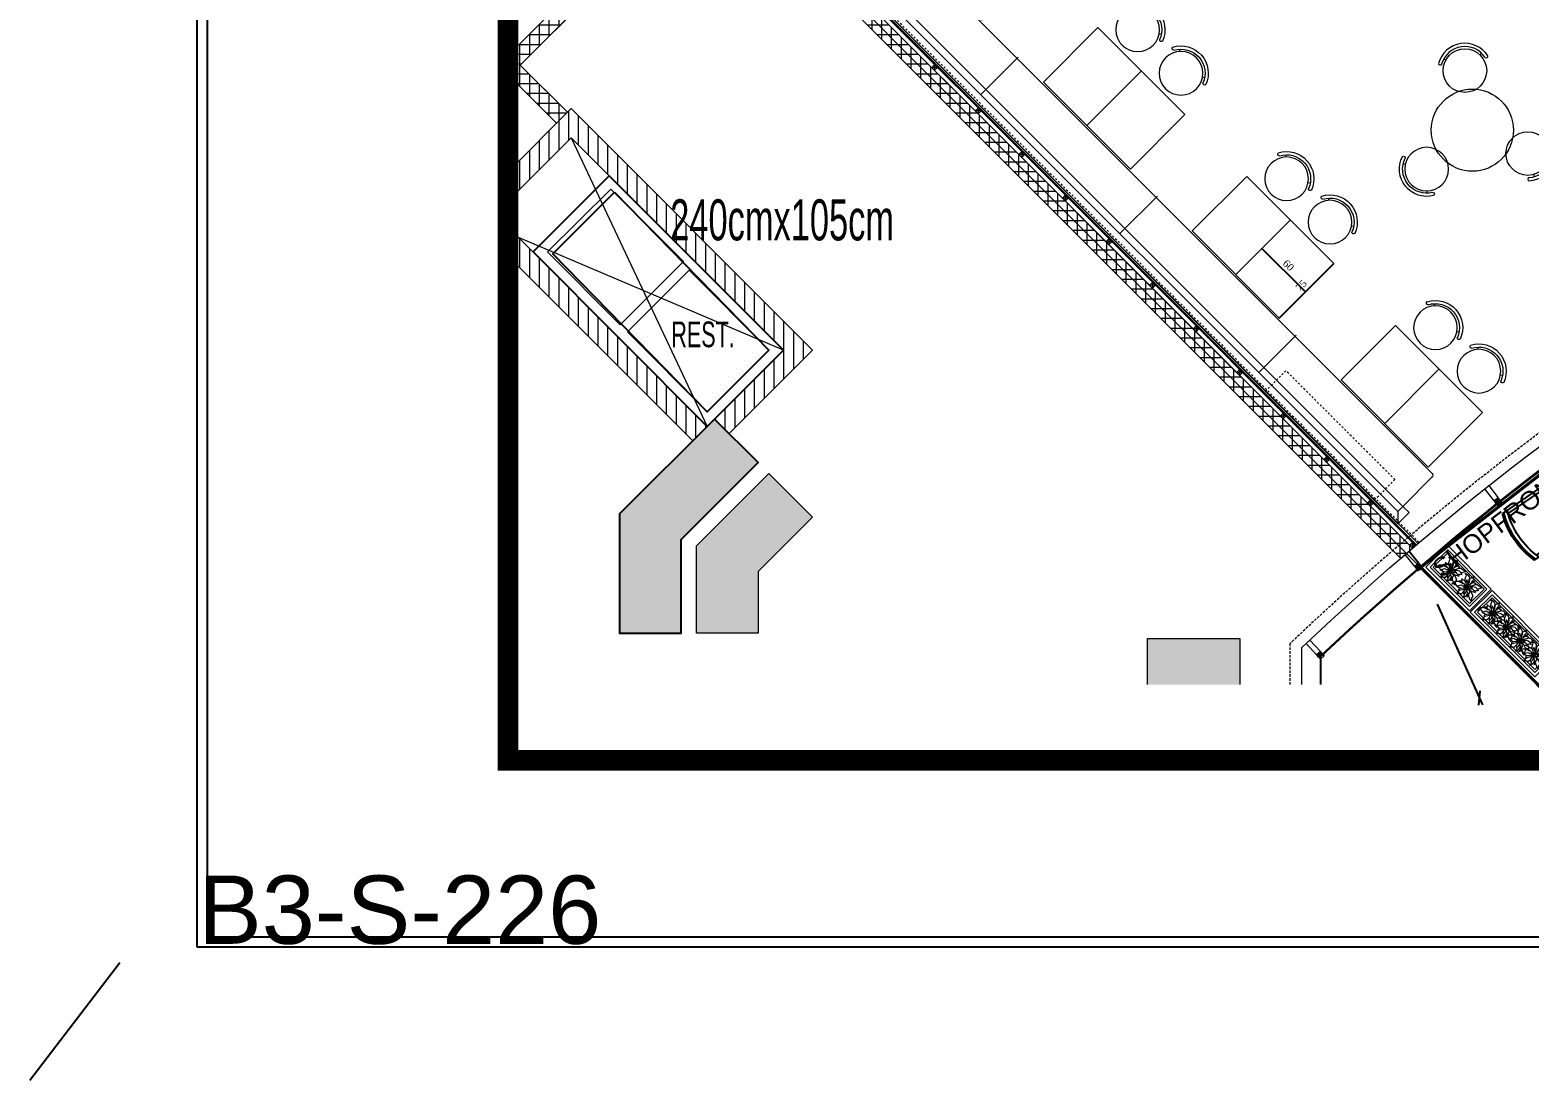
# Model space of a CAD drawing. Header units: millimetres. Extents: x 9129 to 19685, y -6152 to 3305.
# Drawn here: x 13884 to 15344, y 56 to 1079 of the extents above; entities that cross this region are included whole.
import ezdxf
from ezdxf.enums import TextEntityAlignment as Align
from ezdxf.xclip import XClip

# ---------------------------------------------------------------- set-up
doc = ezdxf.new("R2010")
doc.units = ezdxf.units.MM
doc.header["$LTSCALE"] = 5
doc.header["$XCLIPFRAME"] = 0
for name, pattern in [('Dash', [0.25, 0.125, -0.125]), ('DASHEDX2', [1.5, 1, -0.5]), ('HIDDENX2', [0.75, 0.5, -0.25])]:
    doc.linetypes.add(name, pattern=pattern)
doc.layers.get('Defpoints').update_dxf_attribs({"lineweight": 9})
for name, color, linetype, lineweight in [('141125_RT1$0$LP-CONCRETE', 4, 'Continuous', 15), ('141125_RT1$0$LP-CONCRETE_HATCH', 251, 'Continuous', 9), ('141125_RT1$0$LP-SHAFT', 7, 'Continuous', 9), ('141125_RT1$0$LP-SHOPFRONT', 230, 'Continuous', 9), ('141125_RT1$0$LP-WALL', 3, 'Continuous', 15), ('2DGORUNUS3', 41, 'Continuous', 0), ('2DSOUTH-DUVAR', 3, 'Continuous', 0), ('2DTARAMA-DUVAR', 250, 'Continuous', 0), ('A-_WIND----_E-', 4, 'Continuous', 13), ('LP-AREA_POLYLINE', 7, 'Continuous', 5), ('no3_ahsap kesit on', 40, 'Continuous', 20), ('no3_ahşap gorunus on kalın', 34, 'Continuous', 20), ('no3_alçıpan kesit', 210, 'Continuous', 20), ('no3_duvar kaplama', 8, 'Continuous', 9), ('no3_kutuprofil kesit', 74, 'Continuous', 18), ('no3_mermer gorunus on', 31, 'Continuous', 15), ('no3_sandalye masa', 202, 'Continuous', 15), ('no3_tefriş izdüşüm', 87, 'Continuous', 15), ('no3_tefriş kesit ön', 24, 'Continuous', 25), ('no3_ölçü tefriş', 252, 'Continuous', 0)]:
    doc.layers.add(name, color=color, linetype=linetype, lineweight=lineweight)
for name, color, linetype in [('2DSAFT', 7, 'Continuous'), ('2DYAZI_1_200', 212, 'Continuous'), ('LP-DIMENSION_INT_100', 51, 'Continuous'), ('LP-RETAIL_LINE', 10, 'DASHEDX2'), ('LP-TAG', 7, 'Continuous'), ('LP-UNIT_LINE', 170, 'Continuous'), ('xref_4_vitrin_kaplama$0$2DCAM', 6, 'Continuous')]:
    doc.layers.add(name, color=color, linetype=linetype)
doc.styles.add('ROMANSTW', font='georgia.ttf')
doc.styles.get("Standard").update_dxf_attribs({"font": 'arial.ttf'})
doc.styles.add('TEXT-500', font='arial.ttf', dxfattribs={"height": 1.25})
doc.styles.add('yazi', font='arial.ttf', dxfattribs={"width": 0.6})
doc.dimstyles.new('M3', dxfattribs={"dimtxt": 7, "dimasz": 1, "dimexe": 1, "dimexo": 3, "dimgap": 3, "dimtad": 1, "dimdec": 1, "dimzin": 12, "dimdsep": 46, "dimtxsty": 'ROMANSTW', "dimblk": 'ARCHTICK', "dimcen": 0, "dimse1": 1, "dimse2": 1, "dimclrd": 251, "dimclre": 251, "dimclrt": 1, "dimadec": 0, "dimazin": 0, "dimtfac": 1, "dimtdec": 1, "dimtix": 1, "dimtmove": 0, "dimatfit": 3, "dimldrblk": 'ARCHTICK', "dimfxl": 1, "dimtolj": 1, "dimtzin": 0, "dimarcsym": 0})
pattern_1 = [(90, (18009.3265, -2954.736), (-9.525, 2e-15), [])]
pattern_2 = [(0, (0, 0), (0.9375, 1.875), [0, -1.875])]

# ---------------------------------------------------------------- blocks, each defined once
blk = doc.blocks.new('sand3 utr')
at = {"layer": 'no3_sandalye masa', "ltscale": 50}
for p, q in [((98898.1, -13716.7), (98900, -13715.3)), ((98938.2, -13716.7), (98936.4, -13715.3))]:
    blk.add_line(p, q, dxfattribs=at)
blk.add_circle((98918.2, -13701.2), 23, dxfattribs=at)
for centre, radius, start, end in [((98893.7, -13712.7), 1.82, 42.0692, 185.739), ((98918.2, -13701.2), 28.7, 203.9041, 336.0959), ((98918.2, -13701.2), 25.3, 203.9041, 336.0959), ((98942.6, -13712.7), 1.82, 354.261, 137.9308)]:
    blk.add_arc(centre, radius, start, end, dxfattribs=at)
blk = doc.blocks.new('rafine sandalye 2 turkıs')
at = {"color": 6, "ltscale": 12, "xscale": -1, "rotation": 176.9426487830267}
blk.add_blockref('sand3 utr', (-87719.4, -7194), dxfattribs=at)
blk = doc.blocks.new('141111')
at = {"layer": 'no3_mermer gorunus on'}
for p, q in [((14817.1, -7089.2), (14764, -7142.2)), ((14962.1, -7234.2), (14909.1, -7287.2)), ((15107.1, -7379.2), (15054.1, -7432.2)), ((15252.1, -7524.2), (15199.1, -7577.2)), ((15397.1, -7669.2), (15344.1, -7722.3))]:
    blk.add_line(p, q, dxfattribs=at)
for points in [[(14721.6, -7099.8), (14806.4, -7184.6), (14859.5, -7131.6), (14774.7, -7046.8)], [(14866.7, -7244.8), (14951.5, -7329.6), (15004.5, -7276.6), (14919.7, -7191.8)], [(15011.7, -7389.8), (15096.5, -7474.6), (15149.5, -7421.6), (15064.7, -7336.8)], [(15156.7, -7534.8), (15241.5, -7619.6), (15294.5, -7566.6), (15209.7, -7481.8)], [(15301.7, -7679.9), (15386.5, -7764.7), (15439.5, -7711.6), (15354.7, -7626.8)]]:
    blk.add_lwpolyline(points, close=True, dxfattribs=at)
at = {"layer": 'no3_sandalye masa'}
for p, q in [((14685.1, -7126.3), (14713.8, -7097.7)), ((14717.1, -7097.7), (15390.5, -7771.1)), ((14679.2, -7120.4), (14668.3, -7131.3)), ((14685.1, -7126.3), (14679.2, -7120.4)), ((14668.3, -7131.3, 0), (15356.9, -7819.9, 0)), ((14680.1, -7131.3), (14668.3, -7131.3)), ((14685.1, -7126.3), (14680.1, -7131.3)), ((14680.1, -7131.3), (15356.9, -7808.1)), ((14685.1, -7126.3), (15361.9, -7803.1)), ((14852, -7230.2), (14815.4, -7266.7)), ((14987.3, -7365.5), (14950.8, -7402)), ((15122.7, -7500.9), (15086.2, -7537.4)), ((15258, -7636.2), (15221.5, -7672.8)), ((15361.9, -7803.1), (15390.5, -7774.4)), ((15361.9, -7803.1), (15356.9, -7808.1)), ((15356.9, -7808.1), (15356.9, -7819.9)), ((15367.8, -7809), (15356.9, -7819.9)), ((15361.9, -7803.1), (15367.8, -7809))]:
    blk.add_line(p, q, dxfattribs=at)
for centre, start, end in [((14715.4, -7099.3), 45, 135), ((15388.9, -7772.8), 315, 45)]:
    blk.add_arc(centre, 2.38, start, end, dxfattribs=at)
at = {"layer": 'no3_duvar kaplama', "xscale": 0.925013155566611, "yscale": 0.925013155566611, "zscale": 0.925013155566611, "rotation": 314.6089864763287}
for p in [(6357.4, -72.9), (6399.7, -115.2), (6502.4, -217.9), (6544.7, -260.2), (6647.5, -362.9), (6689.7, -405.2), (6792.5, -508), (6834.8, -550.2), (6937.5, -653), (6979.8, -695.3)]:
    blk.add_blockref('rafine sandalye 2 turkıs', p, dxfattribs=at)
blk = doc.blocks.new('s42')
at = {"layer": 'no3_duvar kaplama', "xscale": -0.9250131555666111, "yscale": 0.9250131555666113, "zscale": 0.9250131555666113, "rotation": 266.9693873691843}
blk.add_blockref('rafine sandalye 2 turkıs', (15457.9, -17304.7), dxfattribs=at)
blk = doc.blocks.new('12hbhg')
at = {"layer": 'no3_mermer gorunus on'}
blk.add_circle((19125.1, -7457.4), 40, dxfattribs=at)
at = {"layer": 'no3_ölçü tefriş'}
for p, rotation in [((15175.7, -25305.4), 98.26094698349456), ((5643, 4886.8), 338.2609469834944)]:
    blk.add_blockref('s42', p, dxfattribs=dict(at, rotation=rotation))
at = {"layer": 'no3_ölçü tefriş', "xscale": -1, "rotation": 38.26094698349765}
blk.add_blockref('s42', (28540.1, 8211.2), dxfattribs=at)
blk = doc.blocks.new('mgdlkgm')
at = {"layer": '141125_RT1$0$LP-CONCRETE_HATCH'}
for points in [[(61025.6, -8581.2), (61068, -8623.7), (60993.1, -8698.6), (60993.1, -8789.8), (60933.1, -8789.8), (60933.1, -8673.7)], [(61078.6, -8634.3), (61121, -8676.7), (61068.1, -8729.6), (61068.1, -8789.8), (61008.1, -8789.8), (61008.1, -8704.8)], [(61447.1, -8794.8), (61537.1, -8794.8), (61537.1, -8884.8), (61447.1, -8884.8)]]:
    blk.add_hatch(color=256, dxfattribs=at).paths.add_polyline_path(points)
at = {"layer": '141125_RT1$0$LP-CONCRETE', "elevation": 0}
for points in [[(61025.6, -8581.2), (61068, -8623.7), (60993.1, -8698.6), (60993.1, -8789.8), (60933.1, -8789.8), (60933.1, -8673.7)], [(61447.1, -8794.8), (61537.1, -8794.8), (61537.1, -8884.8), (61447.1, -8884.8)]]:
    blk.add_lwpolyline(points, close=True, dxfattribs=at)
at = {"layer": '141125_RT1$0$LP-CONCRETE'}
blk.add_lwpolyline([(61078.6, -8634.3), (61121, -8676.7), (61068.1, -8729.6), (61068.1, -8789.8), (61008.1, -8789.8), (61008.1, -8704.8)], close=True, dxfattribs=at)
blk = doc.blocks.new('TAG')
at = {"layer": 'LP-TAG'}
for tag, p in [('NAME', (13432.1, -17498.5)), ('AREA', (13432.1, -17612.6))]:
    blk.add_attdef(tag, p, '', height=75, dxfattribs=at)
blk = doc.blocks.new('Mullion')
at = {"layer": 'A-_WIND----_E-', "lineweight": 0, "ltscale": 0.3}
h = blk.add_hatch(dxfattribs=at)
h.set_pattern_fill('DOTS', color=8, scale=30)
h.set_pattern_definition(pattern_2)
h.paths.add_polyline_path([(0, 25), (-30, 25), (-30, 10), (0, 10)])
h = blk.add_hatch(dxfattribs=at)
h.set_pattern_fill('DOTS', color=8, scale=30)
h.set_pattern_definition(pattern_2)
h.paths.add_polyline_path([(0, -25), (-30, -25), (-30, -10), (0, -10)])
at = {"layer": 'A-_WIND----_E-', "color": 8, "lineweight": 0, "ltscale": 0.3}
for points in [[(-185, 25), (-35, 25), (-35, -25), (-185, -25)], [(-35, -5), (0, -5), (0, 5), (-35, 5)], [(-30, 10), (0, 10), (0, 25), (-30, 25)], [(5, 25), (21, 25), (21, -25), (5, -25)], [(-30, -10), (0, -10), (0, -25), (-30, -25)]]:
    blk.add_lwpolyline(points, close=True, dxfattribs=at)
blk = doc.blocks.new('A$C25195F0E')
at = {"layer": 'LP-AREA_POLYLINE', "elevation": 0}
for points in [[(1241.3, 1481.8), (1740.6, 982.4), (1740.6, -260.5, 0.060132), (1740.6, -260.5), (1740.6, -260.5), (1740.6, -260.5), (1740.6, -260.5), (1740.6, -260.5), (1740.6, -260.5), (1740.6, -260.5), (1740.6, -260.5), (1740.6, -260.5, 0.142516), (363.9, -881.8), (-329.2, -187.7), (-378.7, -138.2)], [(1832.1, 631.3), (1832.1, -450.6, 0.036002), (1478.4, -517.8), (1520.5, -661.4), (1396.3, -697.8), (1431.3, -817.3), (1295.9, -880.4), (957, -1038.4), (957, -935.7), (837, -935.7), (837, -1055.7), (538.1, -1055.7), (364.2, -881.5), (364.2, -881.5, -0.142737), (1742.1, -260.5), (1742.1, 631.3)]]:
    blk.add_lwpolyline(points, format="xyb", close=True, dxfattribs=at)
blk = doc.blocks.new('_Oblique')
at = {"color": 0, "linetype": 'ByBlock', "lineweight": -2}
blk.add_line((-0.5, -0.5), (0.5, 0.5), dxfattribs=at)
blk = doc.blocks.new('plan3')
at = {"layer": '2DTARAMA-DUVAR', "ltscale": 0.01}
h = blk.add_hatch(dxfattribs=at)
h.set_pattern_fill('ANSI37', color=253, scale=3, angle=45)
h.set_pattern_definition([(90, (18009.3265, -2954.736), (-9.525, 2e-15), []), (180, (18009.3265, -2954.736), (-2e-15, -9.525), [])])
h.paths.add_polyline_path([(25512.6, -7487.7), (25523.2, -7477.1), (25160.8, -7114.7), (25150.2, -7125.3), (25192.6, -7167.7), (24993.5, -7366.9), (25050.1, -7423.4), (25060.7, -7412.8), (25014.7, -7366.9), (25203.3, -7178.3)])
h.paths.add_polyline_path([(25523.3, -7477), (25512.6, -7487.6), (25872.4, -7847), (25883.7, -7837.4)])
at = {"layer": '2DTARAMA-DUVAR'}
h = blk.add_hatch(dxfattribs=at)
h.set_pattern_fill('ANSI31', color=253, scale=3, angle=45)
h.set_pattern_definition(pattern_1)
h.paths.add_polyline_path([(25002.8, -7470.7), (25002.8, -7499), (25064.2, -7437.6), (25271, -7644.4), (25203.9, -7711.6), (25218, -7725.7), (25299.3, -7644.4), (25064.2, -7409.3)])
h = blk.add_hatch(dxfattribs=at)
h.set_pattern_fill('ANSI31', color=253, scale=3, angle=45)
h.set_pattern_definition(pattern_1)
h.paths.add_polyline_path([(25002.8, -7524.7), (25002.8, -7552.9), (25182.6, -7732.8), (25196.8, -7718.7)])
at = {"layer": '141125_RT1$0$LP-SHAFT', "elevation": 0}
blk.add_lwpolyline([(25064.2, -7437.6), (25196.8, -7718.7)], dxfattribs=at)
for points in [[(25041.2, -7548.9), (25111.9, -7619.7), (25173.6, -7558.3), (25102.9, -7487.6)], [(25119, -7626.7), (25196.8, -7704.5), (25256.9, -7644.4), (25179.1, -7566.6)]]:
    blk.add_lwpolyline(points, close=True, dxfattribs=at)
at = {"layer": '141125_RT1$0$LP-SHAFT'}
blk.add_lwpolyline([(25271, -7644.4), (25012.9, -7534.8)], dxfattribs=at)
at = {"layer": '141125_RT1$0$LP-SHOPFRONT'}
blk.add_arc((27647.4, -9911.9), 2703.7, 107.5987, 133.2629, dxfattribs=at)
at = {"layer": '141125_RT1$0$LP-WALL'}
for p, q in [((25503.8, -7457.6), (25160.8, -7114.7)), ((25512.6, -7487.6), (25150.2, -7125.3)), ((25014.7, -7366.9), (25198.5, -7183)), ((25060.7, -7412.8), (25018.2, -7370.4)), ((25872.2, -7847.2, 0), (25512.6, -7487.6)), ((25883.7, -7837.4, 0), (25553.3, -7507.1))]:
    blk.add_line(p, q, dxfattribs=at)
blk.add_lwpolyline([(25050.1, -7423.4), (24993.5, -7366.9), (25191.5, -7168.9)], dxfattribs=at)
at = {"layer": '141125_RT1$0$LP-WALL', "elevation": 0}
for points in [[(25218, -7725.7), (25299.3, -7644.4), (25064.2, -7409.3), (25002.8, -7470.7)], [(25203.9, -7711.6), (25271, -7644.4), (25064.2, -7437.6), (25002.8, -7499)], [(25002.8, -7524.7), (25196.8, -7718.7)], [(25002.8, -7552.9), (25182.6, -7732.8)]]:
    blk.add_lwpolyline(points, dxfattribs=at)
at = {"layer": '2DGORUNUS3', "linetype": 'HIDDENX2'}
blk.add_lwpolyline([(25764.4, -7970.1), (25764.4, -7930.1, -0.153565), (27238, -7209), (27238, -5980.3), (27603.2, -5980.3)], format="xyb", dxfattribs=at)
at = {"layer": '2DSAFT', "flags": 128}
blk.add_lwpolyline([(25271, -7644.4), (25101.3, -7474.7), (25027.1, -7548.9), (25196.8, -7718.7)], close=True, dxfattribs=at)
at = {"layer": '2DSAFT', "color": 1, "flags": 128}
blk.add_lwpolyline([(25106.6, -7490.6), (25256.9, -7644.4), (25196.8, -7704.5), (25046.5, -7550.7)], close=True, dxfattribs=at)
at = {"layer": '2DSOUTH-DUVAR'}
for p, q in [((25160.8, -7114.7), (25523.2, -7477.1)), ((25150.2, -7125.3), (25512.6, -7487.7)), ((25192.6, -7167.7), (24993.5, -7366.9)), ((25203.3, -7178.3), (25014.7, -7366.9)), ((24993.5, -7366.9), (25050.1, -7423.4)), ((25014.7, -7366.9), (25060.7, -7412.8)), ((25064.2, -7409.3), (25002.8, -7470.7)), ((25299.3, -7644.4), (25064.2, -7409.3)), ((25064.2, -7437.6), (25002.8, -7499)), ((25271, -7644.4), (25064.2, -7437.6)), ((25523.2, -7477.1), (25883.7, -7837.4, 0)), ((25523.2, -7498.3), (25872.2, -7847.2, 0)), ((25002.8, -7524.7), (25196.8, -7718.7)), ((25002.8, -7552.9), (25182.6, -7732.8)), ((25203.9, -7711.6), (25271, -7644.4)), ((25218, -7725.7), (25299.3, -7644.4)), ((25872.4, -7847, 0), (25883.7, -7837.4, 0))]:
    blk.add_line(p, q, dxfattribs=at)
at = {"layer": 'A-_WIND----_E-', "color": 8, "lineweight": 0, "ltscale": 0.3, "elevation": 0}
blk.add_lwpolyline([(25775.9, -7970.1), (25775.9, -7934.1, -0.113196), (26824.3, -7316.2)], format="xyb", dxfattribs=at)
at = {"layer": 'LP-DIMENSION_INT_100', "color": 2}
blk.add_line((25880.3, -7840.3), (25889.8, -7851.9), dxfattribs=at)
at = {"layer": 'LP-DIMENSION_INT_100', "transparency": 16777216}
blk.add_line((25907.7, -7891.8), (25951.7, -7989.9), dxfattribs=at)
at = {"layer": 'LP-DIMENSION_INT_100', "color": 0, "elevation": 0}
blk.add_lwpolyline([(25203.9, -7711.6), (25111.4, -7804), (25111.4, -7920.1), (25171.4, -7920.1), (25171.4, -7828.9), (25246.3, -7754), (25203.9, -7711.6)], dxfattribs=at)
at = {"layer": 'LP-RETAIL_LINE', "ltscale": 0.2, "const_width": 3}
blk.add_lwpolyline([(27359.5, -6343.1), (27359.5, -7425, 0.036002), (27005.7, -7492.2), (27047.8, -7635.8), (26923.7, -7672.2), (26958.7, -7791.7), (26823.2, -7854.8), (26484.4, -8012.8), (26484.4, -7910.1), (26364.4, -7910.1), (26364.4, -8030.1), (26065.5, -8030.1), (25891.6, -7855.9), (25891.6, -7855.9, -0.142737), (27269.5, -7234.9), (27269.5, -6343.1)], format="xyb", close=True, dxfattribs=at)
at = {"layer": 'LP-UNIT_LINE', "color": 252, "lineweight": 100, "ltscale": 0.1, "const_width": 20, "elevation": 0}
blk.add_lwpolyline([(27603.2, -5413.9), (27603.2, -8043.8), (25002.8, -8043.8), (25002.8, -5413.9)], close=True, dxfattribs=at)
at = {"layer": 'no3_ahsap kesit on', "ltscale": 10}
blk.add_line((25166.2, -7109.9), (25889.1, -7832.8), dxfattribs=at)
at = {"layer": 'no3_ahşap gorunus on kalın', "linetype": 'Dash', "lineweight": 9, "ltscale": 3}
blk.add_line((25167.3, -7108.8), (25890.2, -7831.7), dxfattribs=at)
at = {"layer": 'no3_ahşap gorunus on kalın', "linetype": 'Dash', "lineweight": 9, "ltscale": 3, "elevation": 0}
blk.add_lwpolyline([(25846.7, -7790.3), (25866.5, -7770.5), (25760.4, -7664.5), (25740.6, -7684.3), (25846.7, -7790.3)], dxfattribs=at)
at = {"layer": 'no3_alçıpan kesit', "lineweight": 9}
for p, q in [((25156.6, -7104.8), (25526.1, -7474.2)), ((25157.4, -7103.9), (25526.9, -7473.4)), ((25526.1, -7474.2), (25886.5, -7834.6, 0)), ((25526.9, -7473.4), (25887.3, -7833.7, 0))]:
    blk.add_line(p, q, dxfattribs=at)
at = {"layer": 'no3_kutuprofil kesit', "elevation": 0}
for points in [[(25418.2, -7366.4), (25421, -7369.2), (25418.2, -7372), (25415.4, -7369.2), (25418.2, -7366.4), (25418.2, -7372), (25421, -7369.2), (25415.4, -7369.2)], [(25460.6, -7408.8), (25463.5, -7411.6), (25460.6, -7414.5), (25457.8, -7411.6), (25460.6, -7408.8), (25460.6, -7414.5), (25463.5, -7411.6), (25457.8, -7411.6)], [(25503.1, -7451.2), (25505.9, -7454.1), (25503.1, -7456.9), (25500.2, -7454.1), (25503.1, -7451.2), (25503.1, -7456.9), (25505.9, -7454.1), (25500.2, -7454.1)], [(25545.5, -7493.7), (25548.3, -7496.5), (25545.5, -7499.3), (25542.7, -7496.5), (25545.5, -7493.7), (25545.5, -7499.3), (25548.3, -7496.5), (25542.7, -7496.5)], [(25587.9, -7536.1), (25590.7, -7538.9), (25587.9, -7541.7), (25585.1, -7538.9), (25587.9, -7536.1), (25587.9, -7541.7), (25590.7, -7538.9), (25585.1, -7538.9)], [(25630.3, -7578.5), (25633.2, -7581.3), (25630.3, -7584.2), (25627.5, -7581.3), (25630.3, -7578.5), (25630.3, -7584.2), (25633.2, -7581.3), (25627.5, -7581.3)], [(25672.8, -7620.9), (25675.6, -7623.8), (25672.8, -7626.6), (25669.9, -7623.8), (25672.8, -7620.9), (25672.8, -7626.6), (25675.6, -7623.8), (25669.9, -7623.8)], [(25715.2, -7663.4), (25718, -7666.2), (25715.2, -7669), (25712.4, -7666.2), (25715.2, -7663.4), (25715.2, -7669), (25718, -7666.2), (25712.4, -7666.2)], [(25757.6, -7705.8), (25760.4, -7708.6), (25757.6, -7711.5), (25754.8, -7708.6), (25757.6, -7705.8), (25757.6, -7711.5), (25760.4, -7708.6), (25754.8, -7708.6)], [(25800, -7748.2), (25802.9, -7751.1), (25800, -7753.9), (25797.2, -7751.1), (25800, -7748.2), (25800, -7753.9), (25802.9, -7751.1), (25797.2, -7751.1)], [(25842.5, -7790.7), (25845.3, -7793.5), (25842.5, -7796.3), (25839.6, -7793.5), (25842.5, -7790.7), (25842.5, -7796.3), (25845.3, -7793.5), (25839.6, -7793.5)], [(25883.5, -7831.7), (25886.3, -7834.5), (25883.5, -7837.3), (25880.7, -7834.5), (25883.5, -7831.7), (25883.5, -7837.3), (25886.3, -7834.5), (25880.7, -7834.5)]]:
    blk.add_lwpolyline(points, dxfattribs=at)
at = {"layer": 'xref_4_vitrin_kaplama$0$2DCAM'}
blk.add_line((25794.4, -7970.1, 0), (25794.4, -7942.1, 0), dxfattribs=at)
blk.add_arc((27647.4, -9911), 2703.8, 107.5987, 133.2608, dxfattribs=at)
at = {"layer": 'A-_WIND----_E-'}
ref = blk.add_blockref('Mullion', (25967.3, -7792.6), dxfattribs=dict(at, xscale=0.1000000000000001, yscale=0.1000000000000001, zscale=0.1000000000000001, rotation=307.4585840064657))
XClip(ref).set_block_clipping_path([(-4457.0764783566, -8736.1165411689), (11453.0364267802, 12029.4085983881), (-8838.1956858441, 27576.1280637777), (-24748.3085909809, 6810.6029242207)])
ref = blk.add_blockref('Mullion', (25890.1, -7856.2), dxfattribs=dict(at, xscale=0.09999999999999996, yscale=0.09999999999999996, zscale=0.09999999999999996, rotation=309.5777118783935))
XClip(ref).set_block_clipping_path([(-4775.3097628187, -7565.3897195029), (11891.7759014582, 12597.6205328238), (-7810.7030086375, 28884.0231921331), (-24477.7886729143, 8721.0129398063)])
ref = blk.add_blockref('Mullion', (25794.4, -7942.1), dxfattribs=dict(at, xscale=0.09999999999999996, yscale=0.09999999999999996, zscale=0.09999999999999996, rotation=312.303948278017))
XClip(ref).set_block_clipping_path([(-5120.6689929266, -6043.3586619934), (12486.5832324381, 13304.0803429025), (-6418.9524087162, 30509.1757772487), (-24026.2046340809, 11161.7367723528)])
at = {"layer": 'LP-DIMENSION_INT_100', "color": 0}
ref = blk.add_blockref('mgdlkgm', (-35821.7, 869.7), dxfattribs=at)
XClip(ref).set_block_clipping_path([(60824.4977743, -8839.7825836436), (63440.4846377529, -6283.5459224874)])
at = {"layer": 'LP-DIMENSION_INT_100', "transparency": 16777216, "xscale": 9.999999999999995, "yscale": 9.999999999999995, "zscale": 9.999999999999995, "rotation": 219.9454244858797}
blk.add_blockref('_Oblique', (25948.6, -7983.1), dxfattribs=at)
at = {"layer": 'LP-TAG'}
ref = blk.add_blockref('TAG', (12783.3, 7303), dxfattribs=dict(at, xscale=0.887249999999767, yscale=0.887249999999767, zscale=0.887249999999767))
XClip(ref).set_block_clipping_path([(13772.2986736859, -17214.0191820838), (16720.7200469781, -14332.9409502924)])
ref.add_auto_attribs({'NAME': 'B3-S-226'})
at = {"layer": 'no3_ahşap gorunus on kalın'}
ref = blk.add_blockref('A$C25195F0E', (25527.4, -6974.4), dxfattribs=at)
XClip(ref).set_block_clipping_path([(-524.5749777342, -995.7045508397), (2091.4118857187, 1560.5321103166)])
at = {"ltscale": 0.05, "extrusion": (-2.07837e-08, -5.40479e-09, 1), "insert": (25906.6, -7859.8, 0), "char_height": 18, "width": 368.726, "attachment_point": 4, "text_direction": (0.797829, 0.602884, 0), "style": 'TEXT-500'}
blk.add_mtext('SHOPFRONT LINE', dxfattribs=at)
at = {"layer": '2DYAZI_1_200', "style": 'yazi', "width": 0.6}
for s, height, p in [('240cmx105cm', 40, (25269.7, -7537.6)), ('REST.', 25, (25192.7, -7641.6))]:
    blk.add_text(s, height=height, rotation=0.0001, dxfattribs=at).set_placement(p, align=Align.CENTER)
blk = doc.blocks.new('olea')
at = {"layer": 'no3_tefriş kesit ön'}
for p, q in [((12418.2, 3977.3), (12468.2, 3977.3)), ((12468.2, 3974.3), (12422.6, 3974.3)), ((12468.2, 3977.3), (12468.2, 3974.3)), ((12468.2, 3925.3), (12422.6, 3925.3)), ((12468.2, 3922.3), (12468.2, 3925.3))]:
    blk.add_line(p, q, dxfattribs=at)
blk.add_lwpolyline([(12468.2, 3977.3), (12468.2, 3922.3), (12418.2, 3922.3)], dxfattribs=at)
for centre in [(12491.4, 3949.8), (12493, 3949.8), (12496.8, 3949.8)]:
    blk.add_arc(centre, 78.1, 159.3903, 200.6097, dxfattribs=at)
blk = doc.blocks.new('dıs mekan')
at = {"layer": 'no3_mermer gorunus on', "elevation": 0}
blk.add_lwpolyline([(19416.2, -8287.5), (19416.2, -8362.5), (19481.2, -8362.5), (19481.2, -8287.5)], close=True, dxfattribs=at)
at = {"rotation": 269.9999251041265}
blk.add_blockref('olea', (15498.4, 4176.2, 0), dxfattribs=at)
at = {"xscale": -1, "rotation": 269.9999251041265}
blk.add_blockref('olea', (15499.5, -20830.4, 0), dxfattribs=at)
blk = doc.blocks.new('KUST')
for p, q in [((-537.8676, 92.1822), (-503.4711, 23.4489)), ((-537.8676, 92.1822), (-463.362, 42.1554)), ((-503.4711, 23.4489), (-455.6715, -41.7687)), ((-463.362, 42.1554), (-434.0514, 39.6126)), ((-434.0514, 39.6126), (-403.9215, 49.5621)), ((-403.9215, 49.5621), (-374.8854, 71.5005)), ((-374.8854, 71.5005), (-341.4504, 80.271)), ((-358.7583, 88.0074), (-229.3899, 109.6617)), ((-358.7583, 88.0074), (-310.0158, 66.0072)), ((-310.0158, 66.0072), (-233.4045, 0.1647)), ((-244.2306, 189.663), (-184.0665, 173.124)), ((-244.2306, 189.663), (-239.1174, 162.3573)), ((-239.685, 336.1335), (-188.841, 298.3176)), ((-239.685, 336.1335), (-230.5524, 293.5158)), ((-239.1174, 162.3573), (-222.4227, 129.9063)), ((-233.4045, 0.1647), (-104.4477, 15.573)), ((-230.5524, 293.5158), (-228.4788, 238.8108)), ((-229.3899, 109.6617), (-170.6724, 96.4188)), ((-228.4788, 238.8108), (-205.3482, 189.6309)), ((-222.4227, 129.9063), (-187.4313, 100.788)), ((-205.3482, 189.6309), (-82.8231, 96.9543)), ((-188.841, 298.3176), (-145.0284, 287.3016)), ((-170.6724, 96.4188), (-11.1693, 3.2088)), ((-145.0284, 287.3016), (-100.7124, 274.3698)), ((-104.4477, 15.573), (-11.1693, 3.2088)), ((-103.8069, 15.2436), (-102.168, 14.9529)), ((-100.7124, 274.3698), (-63.8991, 204.2265)), ((-93.9786, 13.4904), (-90.7011, 12.9066)), ((-84.1506, 11.7402), (-77.6001, 10.5738)), ((-82.8231, 96.9543), (-5.4015, 0.8193)), ((-74.3223, 9.9837), (-26.889, 1.5219)), ((-69.1038, -9.9426), (0, 0)), ((-63.8991, 204.2265), (-48.8157, 155.9439)), ((-54.0846, 171.0501), (-47.685, 172.728)), ((-49.3332, 148.7067), (-43.5333, 227.9823)), ((-49.3332, 148.7067), (0, 0)), ((-43.5333, 227.9823), (-23.2542, 259.9023)), ((-23.2542, 259.9023), (11.8653, 211.821)), ((-17.6787, 254.2578), (6.276, 279.9246)), ((-7.1364, -16.143), (3.7995, 0.5379)), ((-5.8866, -3.7812), (3.7995, 0.5379)), ((-3.108, 385.9107), (13.8705, 328.9788)), ((-3.108, 385.9107), (58.5939, 322.2954)), ((-1.6707, -1.0344), (0, 0.0009)), ((0, 0), (4.8021, 74.922)), ((4.8021, 74.922), (26.7381, 170.7069)), ((6.276, 279.9246), (13.8705, 328.9788)), ((7.4709, 8.9997), (28.0566, 56.4675)), ((10.5516, 5.079), (104.7273, 68.3943)), ((11.8653, 211.821), (26.7381, 170.7069)), ((17.4273, 1.8357), (124.7544, 38.8617)), ((28.0566, 56.4675), (47.4564, 122.9415)), ((43.1214, -0.966), (84.7413, 11.9958)), ((47.4564, 122.9415), (72.0612, 153.9483)), ((58.5939, 322.2954), (86.6502, 262.1292)), ((72.0612, 153.9483), (109.749, 174.0645)), ((77.2065, 158.187), (92.148, 202.1874)), ((84.7413, 11.9958), (97.8243, 1.1055)), ((86.6502, 262.1292), (92.148, 202.1874)), ((91.5894, 226.8426), (125.226, 247.6959)), ((97.8243, 1.1055), (122.4015, -6.7728)), ((104.7273, 68.3943), (143.8662, 129.8148)), ((109.749, 174.0645), (145.1205, 187.4358)), ((124.4295, 182.1168), (163.8291, 272.1429)), ((124.7544, 38.8617), (258.8289, 151.7829)), ((125.226, 247.6959), (136.3314, 283.3464)), ((134.5461, 313.5705), (156.5415, 256.9062)), ((134.5461, 313.5705), (136.3314, 283.3464)), ((143.8662, 129.8148), (145.1205, 187.4358)), ((161.5494, 68.1771), (192.8925, 83.3337)), ((163.8291, 272.1429), (195.8727, 282.5934)), ((164.136, 72.5508), (165.4038, 69.1908)), ((192.8925, 83.3337), (220.4775, 63.9702)), ((195.8727, 282.5934), (210.402, 313.0074)), ((203.5905, -12.0759), (247.0278, 9.549)), ((210.402, 313.0074), (233.5008, 349.7589)), ((220.4775, 63.9702), (263.7864, 54.8676)), ((233.5008, 349.7589), (324.2022, 394.0086)), ((247.0278, 9.549), (278.2563, 7.5096)), ((258.8289, 151.7829), (282.0237, 180.375)), ((263.7864, 54.8676), (323.7306, 60.3606)), ((278.2563, 7.5096), (311.49, -2.1903)), ((282.0237, 180.375), (304.4313, 235.3593)), ((292.392, 2.7375), (306.972, 15.042)), ((295.926, 306.7908), (302.9253, 365.9202)), ((295.926, 306.7908), (304.4313, 235.3593)), ((302.9253, 365.9202), (324.2022, 394.0086)), ((306.972, 15.042), (323.7306, 60.3606)), ((-455.6715, -41.7687), (-359.6967, -80.0241)), ((-359.6967, -80.0241), (-226.8171, -71.7705)), ((-346.3254, -115.3953), (-285.5667, -97.4121)), ((-346.3254, -115.3953), (-308.3496, -119.7579)), ((-308.3496, -119.7579), (-266.3862, -133.7289)), ((-288.5787, -210.7407), (-264.537, -130.7739)), ((-288.5787, -210.7407), (-265.7958, -188.3949)), ((-285.5667, -97.4121), (-242.427, -73.5558)), ((-265.7958, -188.3949), (-229.3257, -187.0125)), ((-264.9765, -425.5371), (-213.9768, -393.7455)), ((-264.9765, -425.5371), (-200.7018, -420.9549)), ((-264.537, -130.7739), (-224.2125, -89.502)), ((-229.3257, -187.0125), (-191.8533, -189.4617)), ((-226.8171, -71.7705), (-198.8706, -67.0533)), ((-224.2125, -89.502), (-172.0182, -77.8587)), ((-213.9768, -393.7455), (-186.1356, -351.6588)), ((-203.6997, -52.3752), (-191.6472, -81.006)), ((-200.7018, -420.9549), (-125.5371, -403.2852)), ((-191.8533, -189.4617), (-157.4889, -172.2633)), ((-186.1356, -351.6588), (-185.481, -283.9599)), ((-185.481, -283.9599), (-174.1515, -225.744)), ((-174.1515, -225.744), (-144.3603, -162.6024)), ((-172.0182, -77.8587), (-84.1506, -38.6787)), ((-157.4889, -172.2633), (-105.4458, -131.5797)), ((-127.542, -21.1785), (-104.1639, -8.9058)), ((-127.542, -21.1785), (-68.733, -42.5835)), ((-125.5371, -403.2852), (-74.6292, -363.3315)), ((-114.0516, -150.6387), (-88.2201, -100.8933)), ((-114.0516, -150.6387), (-107.2401, -200.0085)), ((-112.0101, -244.2285), (-69.5433, -179.8896)), ((-112.0101, -244.2285), (-107.2401, -200.0085)), ((-104.1639, -8.9058), (-69.1038, -9.9426)), ((-92.0517, -101.8983), (-88.2201, -100.8933)), ((-88.2201, -100.8933), (-37.4082, -52.7826)), ((-74.6292, -363.3315), (-48.2025, -323.6619)), ((-69.5433, -179.8896), (-21.1485, -130.3644)), ((-68.733, -42.5835), (-6.6879, -4.1427)), ((-48.2025, -323.6619), (-27.96, -205.8129)), ((-37.4082, -52.7826), (-9.2376, -16.3308)), ((-27.96, -205.8129), (-23.2542, -133.761)), ((-26.2023, -274.9215), (1.9638, -179.2833)), ((-26.2023, -274.9215), (-24.2247, -321.4668)), ((-25.1676, -177.4407), (-10.3818, -179.8623)), ((-24.2247, -321.4668), (-3.1995, -354.8265)), ((-21.1485, -130.3644), (2.2014, -7.8531)), ((-10.3818, -179.8623), (1.062, -179.3244)), ((-4.2066, -0.6042), (-0.888, -1.2612)), ((-3.1995, -354.8265), (30.1302, -372.6861)), ((-1.1673, -29.2785), (1.9638, -179.2833)), ((2.019, -6.7131), (31.3524, -104.3151)), ((2.4309, -1.9182), (14.0442, -4.2168)), ((2.4309, -5.2506), (27.2325, -22.6113)), ((7.956, -0.1785), (43.1214, -0.966)), ((11.8197, -12.9525), (88.884, -97.41)), ((14.319, -11.6067), (64.8423, -52.5606)), ((30.1302, -372.6861), (55.9893, -408.8724)), ((31.3524, -104.3151), (111.5433, -230.6055)), ((55.9893, -408.8724), (63.0204, -435.6744)), ((63.0204, -435.6744), (96.4464, -336.8751)), ((64.8423, -52.5606), (105.6429, -52.0914)), ((66.7878, -161.9088), (92.4639, -282.6738)), ((71.4615, -53.5707), (96.2541, -70.9251)), ((73.1187, -179.5578), (76.4283, -177.777)), ((78.6165, -214.959), (95.3157, -238.9551)), ((88.884, -97.41), (180.3042, -157.3242)), ((92.4639, -282.6738), (98.3919, -297.4869)), ((95.3157, -238.9551), (141.5133, -290.268)), ((96.2541, -70.9215), (175.818, -101.2071)), ((96.4464, -336.8751), (98.3919, -297.4869)), ((105.6429, -52.0914), (154.8066, -41.6703)), ((113.8368, -228.1632), (146.6952, -239.8017)), ((122.4015, -6.7728), (182.1261, -23.8449)), ((141.5133, -290.268), (171.5196, -311.046)), ((145.7613, -240.603), (171.5196, -311.046)), ((146.6952, -239.8017), (173.5887, -240.9324)), ((154.8066, -41.6703), (182.1261, -23.8449)), ((163.1883, -17.2257), (203.5905, -12.0759)), ((173.5887, -240.9324), (207.6462, -238.1379)), ((175.818, -101.2071), (267.1785, -114.0747)), ((180.3042, -157.3242), (205.98, -177.189)), ((205.98, -177.189), (225.0918, -211.0542)), ((207.6462, -238.1379), (235.1349, -249.3438)), ((218.8431, -199.6125), (284.7201, -219.9669)), ((225.0918, -211.0542), (235.1349, -249.3438)), ((267.1785, -114.0747), (358.9785, -81.8115)), ((284.7201, -219.9669), (301.5429, -221.6928)), ((301.5429, -221.6928), (380.9511, -196.7721)), ((311.49, -2.1903), (338.6721, -27.7977)), ((338.6721, -27.7977), (364.7508, -41.4207)), ((344.7786, -86.7645), (406.9977, -124.4613)), ((358.9785, -81.8115), (399.7149, -34.2933)), ((364.7508, -41.4207), (399.7149, -34.2933)), ((380.9511, -196.7721), (433.548, -178.8825)), ((406.9977, -124.4613), (477.6765, -175.4928)), ((433.548, -178.8825), (477.6765, -175.4928))]:
    blk.add_line(p, q)
blk = doc.blocks.new('saksı')
blk.add_lwpolyline([(18781.8, -7860), (18702.8, -7860), (18702.8, -7840), (18781.8, -7840), (18781.8, -7860)])
at = {"layer": 'no3_ahşap gorunus on kalın'}
for points in [[(18786.8, -7865), (18697.8, -7865), (18697.8, -7835), (18786.8, -7835)], [(18783.8, -7862), (18700.8, -7862), (18700.8, -7838), (18783.8, -7838)]]:
    blk.add_lwpolyline(points, close=True, dxfattribs=at)
at = {"layer": 'no3_tefriş izdüşüm', "color": 68, "lineweight": 9, "xscale": -0.02819861025324538, "yscale": 0.02819861025324538, "zscale": 0.02819861025324538, "rotation": 202.4643433134551}
for p in [(18714, -7850.5), (18733.1, -7850.5), (18751.7, -7850.5), (18771.1, -7850.5)]:
    blk.add_blockref('KUST', p, dxfattribs=at)
blk = doc.blocks.new('t522')
blk.add_lwpolyline([(19015.4, -8107.6), (18965.4, -8107.6), (18965.4, -8087.6), (19015.4, -8087.6), (19015.4, -8107.6)])
at = {"layer": 'no3_ahşap gorunus on kalın'}
for points in [[(19020.4, -8112.6), (18960.4, -8112.6), (18960.4, -8082.6), (19020.4, -8082.6)], [(19017.4, -8109.6), (18963.4, -8109.6), (18963.4, -8085.6), (19017.4, -8085.6)]]:
    blk.add_lwpolyline(points, close=True, dxfattribs=at)
at = {"layer": 'no3_tefriş izdüşüm', "color": 68, "lineweight": 9, "xscale": -0.02819861025324538, "yscale": 0.02819861025324538, "zscale": 0.02819861025324538, "rotation": 202.4643433134551}
for p in [(18980.1, -8098.1), (19002.6, -8098.1)]:
    blk.add_blockref('KUST', p, dxfattribs=at)
blk = doc.blocks.new('_ArchTick')
at = {"color": 0, "linetype": 'ByBlock', "const_width": 0.15}
blk.add_lwpolyline([(-0.5, -0.5), (0.5, 0.5)], dxfattribs=at)
blk = doc.blocks.new('*D249')
at = {"layer": 'Defpoints', "color": 0, "transparency": 16777216}
for p in [(15083.8, 866.1), (15084.9, 867.2), (15127.3, 824.8)]:
    blk.add_point(p, dxfattribs=at)
at = {"layer": 'no3_ölçü tefriş', "color": 251, "lineweight": -2, "transparency": 16777216}
blk.add_line((15126.2, 823.7), (15083.8, 866.1), dxfattribs=at)
for p, rotation in [((15083.8, 866.1), 135.0000054677093), ((15126.2, 823.7), 315.0000054677093)]:
    blk.add_blockref('_ArchTick', p, dxfattribs=dict(at, rotation=rotation))
at = {"layer": 'no3_ölçü tefriş', "color": 1, "true_color": 0xff0000, "transparency": 16777216, "insert": (15109.7, 849.6), "char_height": 7, "attachment_point": 5, "rotation": 315, "style": 'ROMANSTW'}
blk.add_mtext('\\A1;60', dxfattribs=at)
blk = doc.blocks.new('*D250')
at = {"layer": 'Defpoints', "color": 0, "transparency": 16777216}
for p in [(15153.8, 851.4), (15153.8, 851.4), (15100.8, 798.3)]:
    blk.add_point(p, dxfattribs=at)
at = {"layer": 'no3_ölçü tefriş', "color": 251, "lineweight": -2, "transparency": 16777216}
blk.add_line((15100.8, 798.3), (15153.8, 851.4), dxfattribs=at)
for p, rotation in [((15153.8, 851.4), 45.00000546770412), ((15100.8, 798.3), 225.0000054677041)]:
    blk.add_blockref('_ArchTick', p, dxfattribs=dict(at, rotation=rotation))
at = {"layer": 'no3_ölçü tefriş', "color": 1, "true_color": 0xff0000, "transparency": 16777216, "insert": (15122.1, 830.1), "char_height": 7, "attachment_point": 5, "rotation": 45, "style": 'ROMANSTW'}
blk.add_mtext('\\A1;75', dxfattribs=at)

msp = doc.modelspace()

# ---------------------------------------------------------------- linework, layer by layer
msp.add_line((13884.13, 56.42), (13971.7, 170.99))
for points in [[(14046.7, 185.99), (18161.7, 185.99), (18161.7, 3125.99), (14046.7, 3125.99)], [(14056.7, 195.99), (18151.7, 195.99), (18151.7, 3115.99), (14056.7, 3115.99)]]:
    msp.add_lwpolyline(points, close=True)

# ---------------------------------------------------------------- block references
msp.add_blockref('plan3', (-10653.09, 8411.55))
at = {"layer": 'LP-DIMENSION_INT_100', "color": 2}
msp.add_blockref('141111', (-140.66, 8417.97), dxfattribs=at)
for p, rotation in [((25552.19, 18955.63), 261.739053016504), ((-3902.17, 8267.35), 0.5123608040984851)]:
    msp.add_blockref('12hbhg', p, dxfattribs=dict(at, rotation=rotation))
at = {"layer": 'no3_mermer gorunus on', "color": 3, "rotation": 315.0000000000005}
for name, p in [('t522', (7573.05, 19699.19)), ('saksı', (7626.83, 19294.61))]:
    msp.add_blockref(name, p, dxfattribs=at)
at = {"layer": 'no3_ölçü tefriş', "rotation": 304.311167778813}
msp.add_blockref('dıs mekan', (11318.74, 21392.09, 0), dxfattribs=at)

# ---------------------------------------------------------------- dimensions: what is measured, and where the dimension line sits
at = {"layer": 'no3_ölçü tefriş', "color": 1}
for p1, p2, distance, picture, middle in [((15127.33, 824.84), (15084.93, 867.24), 1.56, '*D249', (15109.7, 849.62)), ((15100.81, 798.33), (15153.84, 851.36), 0, '*D250', (15122.1, 830.07))]:
    dim = msp.add_aligned_dim(p1=p1, p2=p2, distance=distance, dimstyle='M3', dxfattribs=at)
    dim.commit()
    dim.dimension.update_dxf_attribs({"geometry": picture, "text_midpoint": middle})

doc.saveas('drawing.dxf')
